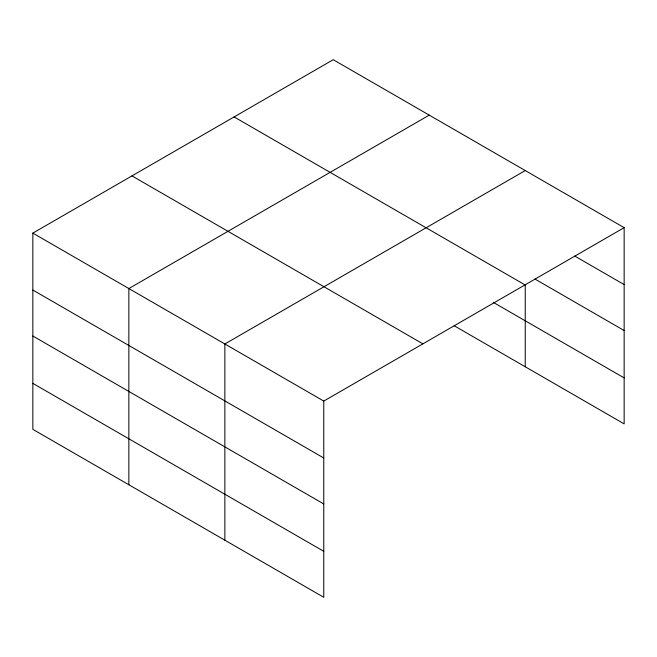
<?xml version="1.0" encoding="UTF-8"?>
<svg xmlns="http://www.w3.org/2000/svg" width="657" height="657" viewBox="0 0 657 657"><rect width="100%" height="100%" fill="white"/><g stroke="black" fill="none" stroke-linecap="round" stroke-linejoin="round"><path stroke-width="0.99" d="M624.15 227.659L333.23 59.697L32.85 233.12L32.85 429.341L323.77 597.303L323.77 401.082L624.15 227.659L624.15 423.88L454.127 325.716M429.235 115.131L128.854 288.554L128.854 484.767M525.239 170.557L224.858 343.981L224.858 540.194M574.694 256.025L624.15 284.58M534.954 279.053L624.15 330.545M234.106 116.93L525.025 284.892M493.235 302.327L624.15 377.906M131.975 175.895L422.894 343.857M32.85 233.12L323.77 401.082M32.85 290.041L323.77 458.003M32.85 336.014L323.77 503.968M32.85 383.368L323.77 551.33M525.239 284.53L525.239 366.77"/></g></svg>
